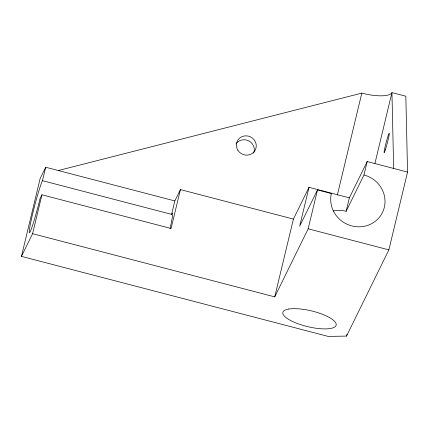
<?xml version="1.0" encoding="UTF-8"?>
<svg xmlns="http://www.w3.org/2000/svg" width="429" height="429" viewBox="0 0 429 429"><rect width="100%" height="100%" fill="white"/><g stroke="black" fill="none" stroke-linecap="round" stroke-linejoin="round"><path stroke-width="0.64" d="M21.45 256.376L40.128 178.582L45.699 167.24L174.839 200.938L180.411 189.597L293.409 219.08L309.009 187.317L349.367 197.849L367.192 161.551L407.55 172.083L388.872 249.876L346.53 336.089L328.158 336.411L21.45 256.376L32.593 233.692L41.929 194.793L171.069 228.491L180.411 189.597M41.929 194.793L40.015 198.697A27.413 1.737 -75.4 0 1 30.244 231.601A27.413 1.737 -75.4 0 1 32.706 213.578A27.413 1.737 -75.4 0 1 42.476 180.673L45.699 167.24M170.066 228.501A27.413 1.737 -75.4 0 0 171.616 214.371L174.839 200.938M32.593 233.692L274.732 296.873L293.409 219.08M309.009 187.317L299.667 226.217L317.498 189.918L331.381 193.538A27.413 26.131 26.2 0 0 351.742 225.911A27.413 26.131 26.2 0 0 384.33 207.357A27.413 26.131 26.2 0 0 363.969 174.984L367.192 161.551M274.732 296.873L308.161 228.813L317.498 189.918M337.328 195.125L361.813 93.12A27.413 8.108 13.5 0 0 391.945 92.589L405.829 96.209L407.55 172.083M333.322 210.95A27.413 26.131 26.2 0 1 346.139 211.282L349.367 197.849M374.941 163.406L391.945 92.589L393.666 168.458M346.53 336.089L346.997 334.132M346.139 211.282L363.969 174.984M58.258 170.544L361.813 93.12M308.161 228.813L388.872 249.876M42.476 180.673L171.616 214.371M235.95 143.999A10.028 9.561 26.2 0 1 248.782 140.889A10.028 9.561 26.2 0 1 253.716 153.11M288.417 309.046L284.888 310.151A27.413 8.108 13.5 0 0 303.566 325.563A27.413 8.108 13.5 0 0 336.207 324.984A27.413 8.108 13.5 0 0 306.193 309.776L299.442 308.853L293.382 308.601L288.417 309.046M385.408 149.71A10.028 0.633 -75.4 0 0 389.28 133.569A10.028 0.633 -75.4 0 0 385.339 145.726A10.028 0.633 -75.4 0 0 385.408 149.71M237.891 150.284A10.028 9.561 26.2 0 0 255.099 150.338A10.028 9.561 26.2 0 0 245.973 135.832A10.028 9.561 26.2 0 0 237.891 150.284"/></g></svg>
